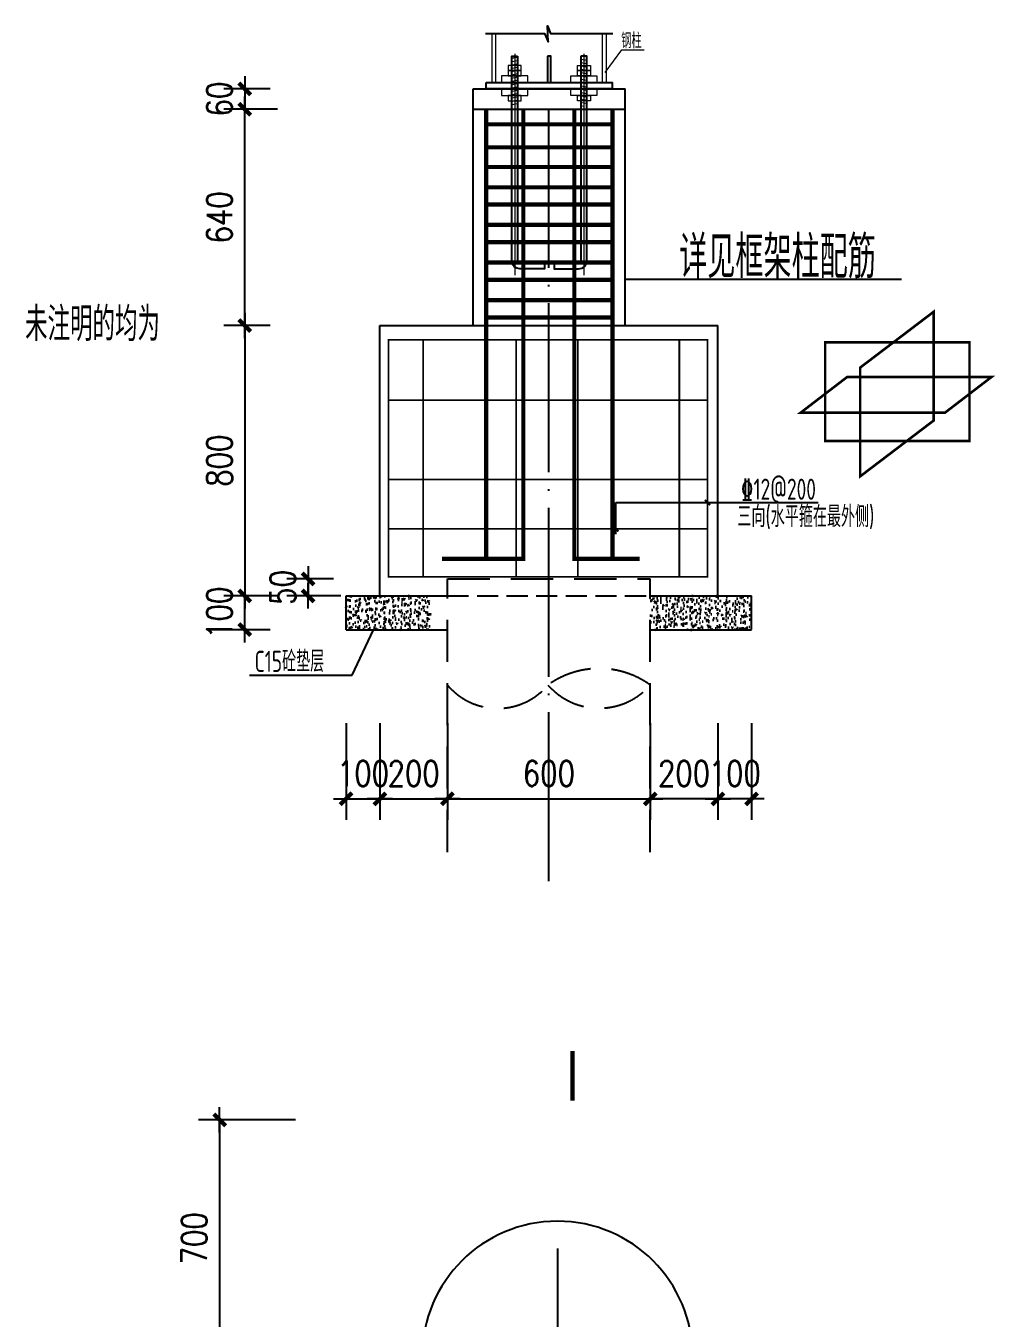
# Model space of a CAD drawing. Extents: x 19118 to 566552, y -1188739 to 92943.
# Drawn here: x 371199 to 388405, y -148086 to -125144 of the extents above; entities that cross this region are included whole.
import ezdxf

# ---------------------------------------------------------------- set-up
doc = ezdxf.new("R2010")
doc.units = 0
doc.header["$LTSCALE"] = 1000
doc.header["$MEASUREMENT"] = 0
for name, pattern in [('DASH', [0.35, 0.25, -0.1]), ('DASHED', [0.75, 0.5, -0.25]), ('DOTE', [2.42, 2, -0.2, 0.02, -0.2])]:
    doc.linetypes.add(name, pattern=pattern)
doc.layers.get('0').update_dxf_attribs({"linetype": 'CONTINUOUS'})
doc.layers.get('Defpoints').update_dxf_attribs({"linetype": 'CONTINUOUS'})
doc.layers.add('2', color=7, linetype='CONTINUOUS', lineweight=35, true_color=0x555555)
for name, color, linetype in [('AXIS', 3, 'CONTINUOUS'), ('BOLT', 2, 'CONTINUOUS'), ('CHU', 2, 'CONTINUOUS'), ('DIM_SYMB', 3, 'CONTINUOUS'), ('DOTE', 9, 'DOTE'), ('GJ', 5, 'CONTINUOUS'), ('LAYER2', 30, 'CONTINUOUS'), ('PILECIRC', 2, 'DASHED'), ('PUB_DIM', 3, 'CONTINUOUS'), ('REIN', 1, 'CONTINUOUS'), ('S_BEAMDIMMASS', 2, 'CONTINUOUS'), ('TEXT', 7, 'CONTINUOUS'), ('WALL', 6, 'CONTINUOUS'), ('引线', 9, 'CONTINUOUS'), ('承台', 2, 'CONTINUOUS'), ('桩', 6, 'CONTINUOUS'), ('梁', 4, 'DASH'), ('钢柱', 3, 'CONTINUOUS')]:
    doc.layers.add(name, color=color, linetype=linetype)
for name, color, linetype, lineweight in [('加强板', 3, 'CONTINUOUS', 20), ('基础', 2, 'CONTINUOUS', 25), ('填满-深', 8, 'CONTINUOUS', 5), ('柱平法表', 7, 'CONTINUOUS', 9)]:
    doc.layers.add(name, color=color, linetype=linetype, lineweight=lineweight)
doc.styles.add('DIM_FONT', font='SIMPLEX.shx', dxfattribs={"width": 0.8})
doc.styles.add('TSSD_Rein', font='atssdeng.shx', dxfattribs={"width": 0.7, "bigfont": 'atssdchn.shx'})
doc.dimstyles.new('DIMN.25', dxfattribs={"dimtxt": 300, "dimasz": 1, "dimexe": 250, "dimexo": 300, "dimgap": 150, "dimtad": 1, "dimdec": 0, "dimlfac": 0.25, "dimzin": 0, "dimdsep": 46, "dimtxsty": 'DIM_FONT', "dimblk": '_DIMX', "dimcen": 0.09, "dimclrt": 7, "dimadec": 0, "dimazin": 0, "dimtfac": 1, "dimtdec": 0, "dimtix": 1, "dimtmove": 2, "dimatfit": 3, "dimldrblk": '_DIMX', "dimfxl": 1, "dimtolj": 1, "dimtzin": 0, "dimarcsym": 0})

# ---------------------------------------------------------------- blocks, each defined once
blk = doc.blocks.new('_ArchTick')
at = {"color": 0, "linetype": 'ByBlock', "const_width": 0.4}
blk.add_lwpolyline([(-0.5, -0.5), (0.5, 0.5)], dxfattribs=at)
blk = doc.blocks.new('_DIMX')
blk.add_line((-150, 0), (150, 0))
at = {"const_width": 50}
blk.add_lwpolyline([(-70, -70), (70, 70)], dxfattribs=at)
blk = doc.blocks.new('*D891')
at = {"layer": 'Defpoints', "color": 0}
for p in [(379818, -50745), (380618, -50745), (380618, -51941)]:
    blk.add_point(p, dxfattribs=at)
at = {"layer": '基础', "color": 0, "lineweight": -2}
for p, q in [((379818, -51045), (379818, -52191)), ((380618, -51045), (380618, -52191)), ((379817, -51941), (379816, -51941)), ((379818, -51941), (380618, -51941)), ((380619, -51941), (380620, -51941))]:
    blk.add_line(p, q, dxfattribs=at)
blk.add_blockref('_DIMX', (379818, -51941), dxfattribs=at)
at = {"layer": '基础', "color": 0, "lineweight": -2, "rotation": 180}
blk.add_blockref('_DIMX', (380618, -51941), dxfattribs=at)
at = {"layer": '基础', "color": 7, "insert": (380218, -51641), "char_height": 300, "attachment_point": 5, "style": 'DIM_FONT'}
blk.add_mtext('\\A1;200', dxfattribs=at)
blk = doc.blocks.new('*D892')
at = {"layer": 'Defpoints', "color": 0}
for p in [(383018, -50745), (383818, -50745), (383018, -51941)]:
    blk.add_point(p, dxfattribs=at)
at = {"layer": '基础', "color": 0, "lineweight": -2}
for p, q in [((383018, -51045), (383018, -52191)), ((383818, -51045), (383818, -52191)), ((383017, -51941), (383016, -51941)), ((383818, -51941), (383018, -51941)), ((383819, -51941), (383820, -51941))]:
    blk.add_line(p, q, dxfattribs=at)
blk.add_blockref('_DIMX', (383018, -51941), dxfattribs=at)
at = {"layer": '基础', "color": 0, "lineweight": -2, "rotation": 180}
blk.add_blockref('_DIMX', (383818, -51941), dxfattribs=at)
at = {"layer": '基础', "color": 7, "insert": (383418, -51641), "char_height": 300, "attachment_point": 5, "style": 'DIM_FONT'}
blk.add_mtext('\\A1;200', dxfattribs=at)
blk = doc.blocks.new('*D893')
at = {"layer": 'Defpoints', "color": 0}
for p in [(379418, -50745), (379818, -50745), (379818, -51941)]:
    blk.add_point(p, dxfattribs=at)
at = {"layer": '基础', "color": 0, "lineweight": -2}
for p, q in [((379418, -51045), (379418, -52191)), ((379818, -51045), (379818, -52191)), ((379417, -51941), (379416, -51941)), ((379418, -51941), (379818, -51941)), ((379819, -51941), (379820, -51941))]:
    blk.add_line(p, q, dxfattribs=at)
blk.add_blockref('_DIMX', (379418, -51941), dxfattribs=at)
at = {"layer": '基础', "color": 0, "lineweight": -2, "rotation": 180}
blk.add_blockref('_DIMX', (379818, -51941), dxfattribs=at)
at = {"layer": '基础', "color": 7, "insert": (379618, -51641), "char_height": 300, "attachment_point": 5, "style": 'DIM_FONT'}
blk.add_mtext('\\A1;100', dxfattribs=at)
blk = doc.blocks.new('*D894')
at = {"layer": 'Defpoints', "color": 0}
for p in [(383818, -50745), (384218, -50745), (383818, -51941)]:
    blk.add_point(p, dxfattribs=at)
at = {"layer": '基础', "color": 0, "lineweight": -2}
for p, q in [((383818, -51045), (383818, -52191)), ((384218, -51045), (384218, -52191)), ((383817, -51941), (383816, -51941)), ((384218, -51941), (383818, -51941)), ((384219, -51941), (384220, -51941))]:
    blk.add_line(p, q, dxfattribs=at)
blk.add_blockref('_DIMX', (383818, -51941), dxfattribs=at)
at = {"layer": '基础', "color": 0, "lineweight": -2, "rotation": 180}
blk.add_blockref('_DIMX', (384218, -51941), dxfattribs=at)
at = {"layer": '基础', "color": 7, "insert": (384018, -51641), "char_height": 300, "attachment_point": 5, "style": 'DIM_FONT'}
blk.add_mtext('\\A1;100', dxfattribs=at)
blk = doc.blocks.new('*D895')
at = {"layer": 'Defpoints', "color": 0}
for p in [(379568, -49339), (378969, -49539), (379656, -49539)]:
    blk.add_point(p, dxfattribs=at)
at = {"layer": '基础', "color": 0, "lineweight": -2}
for p, q in [((379268, -49339), (378719, -49339)), ((378969, -49338), (378969, -49337)), ((378969, -49339), (378969, -49539)), ((379356, -49539), (378719, -49539)), ((378969, -49540), (378969, -49541))]:
    blk.add_line(p, q, dxfattribs=at)
for p, rotation in [((378969, -49339), 270), ((378969, -49539), 90)]:
    blk.add_blockref('_DIMX', p, dxfattribs=dict(at, rotation=rotation))
at = {"layer": '基础', "color": 7, "insert": (378669, -49439), "char_height": 300, "attachment_point": 5, "rotation": 90, "style": 'DIM_FONT'}
blk.add_mtext('\\A1;50', dxfattribs=at)
blk = doc.blocks.new('*D896')
at = {"layer": 'Defpoints', "color": 0}
for p in [(378819, -46339), (378220, -49539), (378908, -49539)]:
    blk.add_point(p, dxfattribs=at)
at = {"layer": '基础', "color": 0, "lineweight": -2}
for p, q in [((378519, -46339), (377970, -46339)), ((378220, -46340), (378220, -49538)), ((378608, -49539), (377970, -49539))]:
    blk.add_line(p, q, dxfattribs=at)
for p, rotation in [((378220, -46339), 90), ((378220, -49539), 270)]:
    blk.add_blockref('_DIMX', p, dxfattribs=dict(at, rotation=rotation))
at = {"layer": '基础', "color": 7, "insert": (377920, -47939), "char_height": 300, "attachment_point": 5, "rotation": 90, "style": 'DIM_FONT'}
blk.add_mtext('\\A1;800', dxfattribs=at)
blk = doc.blocks.new('*D897')
at = {"layer": 'Defpoints', "color": 0}
for p in [(378220, -49539), (378908, -49539), (378819, -49939)]:
    blk.add_point(p, dxfattribs=at)
at = {"layer": '基础', "color": 0, "lineweight": -2}
for p, q in [((378608, -49539), (377970, -49539)), ((378220, -49538), (378220, -49537)), ((378220, -49939), (378220, -49539)), ((378519, -49939), (377970, -49939)), ((378220, -49940), (378220, -49941))]:
    blk.add_line(p, q, dxfattribs=at)
for p, rotation in [((378220, -49539), 270), ((378220, -49939), 90)]:
    blk.add_blockref('_DIMX', p, dxfattribs=dict(at, rotation=rotation))
at = {"layer": '基础', "color": 7, "insert": (377920, -49739), "char_height": 300, "attachment_point": 5, "rotation": 90, "style": 'DIM_FONT'}
blk.add_mtext('\\A1;100', dxfattribs=at)
blk = doc.blocks.new('*D900')
at = {"layer": 'Defpoints', "color": 0}
for p in [(378819, -43539), (378220, -43779), (378908, -43779)]:
    blk.add_point(p, dxfattribs=at)
at = {"layer": '基础', "color": 0, "lineweight": -2}
for p, q in [((378519, -43539), (377970, -43539)), ((378220, -43538), (378220, -43537)), ((378220, -43539), (378220, -43779)), ((378608, -43779), (377970, -43779)), ((378220, -43780), (378220, -43781))]:
    blk.add_line(p, q, dxfattribs=at)
for p, rotation in [((378220, -43539), 270), ((378220, -43779), 90)]:
    blk.add_blockref('_DIMX', p, dxfattribs=dict(at, rotation=rotation))
at = {"layer": '基础', "color": 7, "insert": (377920, -43659), "char_height": 300, "attachment_point": 5, "rotation": 90, "style": 'DIM_FONT'}
blk.add_mtext('\\A1;60', dxfattribs=at)
blk = doc.blocks.new('新块HFGHGH')
at = {"layer": '填满-深'}
h = blk.add_hatch(dxfattribs=at)
h.set_pattern_fill('_USER', color=256, scale=38.709333, angle=10, style=0, pattern_type=0)
h.set_pattern_definition([(10, (438074.072, -243416.936), (-6.721805, 38.1212516), [])])
h.paths.add_polyline_path([(290916, -141697), (290986, -141697), (290986, -142278), (290916, -142278)])
h = blk.add_hatch(dxfattribs=at)
h.set_pattern_fill('_USER', color=256, scale=38.709333, angle=10, style=0, pattern_type=0)
h.set_pattern_definition([(170, (144646.55, -243416.936), (6.721805, 38.1212516), [])])
h.paths.add_polyline_path([(291805, -141697), (291735, -141697), (291735, -142278), (291805, -142278)])
at = {"layer": 'AXIS', "linetype": 'ByBlock', "lineweight": 5, "ltscale": 0.7}
for p, q in [((290951, -141660), (290951, -144280)), ((291770, -141660), (291770, -144280))]:
    blk.add_line(p, q, dxfattribs=at)
at = {"layer": 'BOLT', "color": 0}
for points in [[(290986, -141687), (290986, -144114, 0.414214), (291005, -144134), (291303, -144134), (291303, -144203), (291013, -144203, -0.414214), (290916, -144107), (290916, -141687), (290986, -141687)], [(291735, -141687), (291735, -144114, -0.414214), (291716, -144134), (291418, -144134), (291418, -144203), (291708, -144203, 0.414214), (291805, -144107), (291805, -141687), (291735, -141687)]]:
    blk.add_lwpolyline(points, format="xyb", dxfattribs=at)
at = {"layer": 'TEXT', "lineweight": 9}
blk.add_lwpolyline([(292022, -141880), (292220, -141611), (292484, -141611)], dxfattribs=at)
at = {"layer": '加强板'}
for points in [[(291106, -141919), (290796, -141919), (290796, -141997), (291106, -141997)], [(291028, -141796), (290873, -141796), (290873, -141857), (291028, -141857)], [(291028, -141857), (290873, -141857), (290873, -141919), (291028, -141919)], [(291615, -141919), (291925, -141919), (291925, -141997), (291615, -141997)], [(291693, -141796), (291847, -141796), (291847, -141857), (291693, -141857)], [(291693, -141857), (291847, -141857), (291847, -141919), (291693, -141919)], [(291106, -142074), (290796, -142074), (290796, -142152), (291106, -142152)], [(291615, -142074), (291925, -142074), (291925, -142152), (291615, -142152)], [(291028, -142152), (290873, -142152), (290873, -142214), (291028, -142214)], [(291693, -142152), (291847, -142152), (291847, -142214), (291693, -142214)]]:
    blk.add_lwpolyline(points, close=True, dxfattribs=at)
at = {"layer": '引线'}
blk.add_lwpolyline([(290605, -141418), (291304, -141418), (291347, -141516), (291339, -141328), (291373, -141418), (292111, -141418)], dxfattribs=at)
at = {"layer": '钢柱', "lineweight": 5}
for p, q in [((290683, -141997), (290683, -141418)), ((290729, -141997), (290729, -141418)), ((291991, -141997), (291991, -141418)), ((292038, -141997), (292038, -141418))]:
    blk.add_line(p, q, dxfattribs=at)
at = {"layer": '钢柱'}
for points in [[(291341, -141687), (291341, -141997), (291380, -141997), (291380, -141687)], [(290615, -141997), (292105, -141997), (292105, -142074), (290615, -142074)]]:
    blk.add_lwpolyline(points, close=True, dxfattribs=at)
at = {"layer": 'TEXT', "lineweight": 5, "style": 'TSSD_Rein', "width": 0.7}
blk.add_text('钢柱', height=181.4, dxfattribs=at).set_placement((292212, -141594))
blk = doc.blocks.new('*D903')
at = {"layer": 'Defpoints', "color": 0}
for p in [(379118, -55741), (377922, -58542), (379118, -58542)]:
    blk.add_point(p, dxfattribs=at)
at = {"layer": '基础', "color": 0, "lineweight": -2}
for p, q in [((378818, -55741), (377672, -55741)), ((377922, -55742), (377922, -58541)), ((378818, -58542), (377672, -58542))]:
    blk.add_line(p, q, dxfattribs=at)
for p, rotation in [((377922, -55741), 90), ((377922, -58542), 270)]:
    blk.add_blockref('_DIMX', p, dxfattribs=dict(at, rotation=rotation))
at = {"layer": '基础', "color": 7, "insert": (377622, -57142), "char_height": 300, "attachment_point": 5, "rotation": 90, "style": 'DIM_FONT'}
blk.add_mtext('\\A1;700', dxfattribs=at)
blk = doc.blocks.new('新块DFGDFSFGDF')
at = {"layer": '2'}
h = blk.add_hatch(dxfattribs=at)
h.set_pattern_fill('AN33C', color=256, scale=200.011, style=0)
h.set_pattern_definition([(50, (461917.92, 173240.52), (143.459926, -12.55112), [15.000825, -165.009075]), (355, (461917.92, 173240.52), (-27.75179, 150.4467), [12.00066, -132.00726]), (100.4514, (461929.88, 173239.47), (115.70824, 137.89549), [12.74874, -140.236135]), (46.1842, (461917.92, 173280.52), (213.45995, -33.10562), [22.50124, -247.51361]), (96.6356, (461935.71, 173277.76), (186.94282, 194.83429), [19.1231, -210.35417]), (351.1842, (461917.92, 173280.52), (186.94267, 194.83444), [18.001, -198.0109]), (21, (461937.92, 173270.52), (119.387976, -80.528207), [15.000825, -165.009075]), (326, (461937.92, 173270.52), (48.66574, 145.03799), [12.00066, -132.00726]), (71.4514, (461947.87, 173263.81), (168.05377, 64.50965), [12.74874, -140.236135]), (37.5, (461917.923, 173240.52), (2.432105, 66.582433), [0, -130.407172, 0, -134.00737, 0, -132.507288]), (7.5, (461917.92, 173240.52), (52.616801, 78.88668), [0, -76.404202, 0, -127.407007, 0, -50.502778]), (327.5, (461873.32, 173240.52), (106.770359, -4.511222), [0, -50.00275, 0, -156.00858, 0, -207.011385]), (317.5, (461853.32, 173240.52), (116.64365, 20.022098), [0, -65.003575, 0, -103.6057, 0, -147.008085])])
h.paths.add_polyline_path([(379418.3, -49539.1), (379418.3, -49939.1), (380418.3, -49939.1), (380418.3, -49539.1)])
h = blk.add_hatch(dxfattribs=at)
h.set_pattern_fill('AN33C', color=256, scale=200.011, style=0)
h.set_pattern_definition([(50, (463618.02, 173240.52), (143.459926, -12.55112), [15.000825, -165.009075]), (355, (463618.02, 173240.52), (-27.75179, 150.4467), [12.00066, -132.00726]), (100.4514, (463629.97, 173239.47), (115.70824, 137.89549), [12.74874, -140.236135]), (46.1842, (463618.02, 173280.52), (213.45995, -33.10562), [22.50124, -247.51361]), (96.6356, (463635.8, 173277.76), (186.94282, 194.83429), [19.1231, -210.35417]), (351.1842, (463618.02, 173280.52), (186.94267, 194.83444), [18.001, -198.0109]), (21, (463638.02, 173270.52), (119.387976, -80.528207), [15.000825, -165.009075]), (326, (463638.02, 173270.52), (48.66574, 145.03799), [12.00066, -132.00726]), (71.4514, (463647.97, 173263.81), (168.05377, 64.50965), [12.74874, -140.236135]), (37.5, (463618.016, 173240.52), (2.432105, 66.582433), [0, -130.407172, 0, -134.00737, 0, -132.507288]), (7.5, (463618.016, 173240.52), (52.616801, 78.88668), [0, -76.404202, 0, -127.407007, 0, -50.502778]), (327.5, (463573.414, 173240.52), (106.770359, -4.511222), [0, -50.00275, 0, -156.00858, 0, -207.011385]), (317.5, (463553.41, 173240.52), (116.64365, 20.022098), [0, -65.003575, 0, -103.6057, 0, -147.008085])])
h.paths.add_polyline_path([(383018.4, -49539.1), (383018.4, -49939.1), (384217.7, -49939.1), (384217.7, -49538.6)])
for p, q in [((380922.9, -43538.8), (382723, -43538.8)), ((380922.9, -43778.9), (382723, -43778.9)), ((382610.7, -48434.1), (385003.5, -48434.1)), ((382610.7, -48808.5), (382610.7, -48434.1)), ((379492.4, -50477.4), (379743.3, -49939.1)), ((378275.1, -50477.4), (379492.4, -50477.4))]:
    blk.add_line(p, q)
at = {"const_width": 30}
for points in [[(385501.5, -48125.3), (386372.8, -47463.2), (386372.8, -46175.7), (385501.5, -46837.8)], [(385087.8, -46538.6), (386795.6, -46538.6), (386795.6, -47706.1), (385087.8, -47706.1)], [(385347, -46949.3), (387055.3, -46949.3), (386505.5, -47371.1), (384797.2, -47371.1)]]:
    blk.add_lwpolyline(points, close=True, dxfattribs=at)
at = {"layer": 'CHU'}
for p, q in [((380922.9, -46339), (380922.9, -43538.8)), ((382723, -46339), (382723, -43538.8))]:
    blk.add_line(p, q, dxfattribs=at)
at = {"layer": 'DIM_SYMB', "const_width": 50}
blk.add_lwpolyline([(382097.1, -54926.8), (382097.1, -55511.6)], dxfattribs=at)
at = {"layer": 'DOTE', "linetype": 'DOTE'}
blk.add_line((381818, -52915.9), (381818, -43778.9), dxfattribs=at)
at = {"layer": 'DOTE'}
blk.add_line((381919.4, -57261.3), (381919.4, -59821.5), dxfattribs=at)
at = {"layer": 'GJ', "const_width": 20}
for points in [[(379919.4, -49312.1), (383695.4, -49312.1), (383695.4, -46510.4), (379919.4, -46510.4), (379919.4, -49312.1)], [(380332, -46510.4), (380332, -49312.1)], [(381432.4, -46510.4), (381432.4, -49312.1)], [(382159.2, -46510.4), (382159.2, -49312.1)], [(383362.1, -46510.4), (383362.1, -49312.1)], [(379919.4, -47223.2), (383695.4, -47223.2)], [(379919.4, -48163.1), (383695.4, -48163.1)], [(379919.4, -48746.1), (383695.4, -48746.1)]]:
    blk.add_lwpolyline(points, dxfattribs=at)
at = {"layer": 'LAYER2', "color": 7}
blk.add_line((382723, -45791.2), (385992.4, -45791.2), dxfattribs=at)
at = {"layer": 'PILECIRC'}
for p, q in [((380618.3, -52570.6), (380618.3, -49338.9)), ((380618.3, -49338.9), (383018.4, -49338.9)), ((383018.4, -52570.6), (383018.4, -49338.9))]:
    blk.add_line(p, q, dxfattribs=at)
for centre, radius, start, end in [((382413, -51435.5), 1036.5, 54.25717, 125.74283), ((381212.7, -50091.8), 778.6, 220.23265, 319.81096), ((382413, -50061.8), 806.3, 221.32503, 318.67497)]:
    blk.add_arc(centre, radius, start, end, dxfattribs=at)
at = {"layer": 'REIN', "const_width": 50}
for points in [[(380553.7, -49100.2), (381075, -49100.2), (381075, -43778.9)], [(380806.3, -49100.2), (381516.6, -49100.2), (381516.6, -43778.9)], [(382851.7, -49100.2), (382119.3, -49100.2), (382119.3, -43778.9)], [(382892.2, -49100.2), (382570.9, -49100.2), (382570.9, -43778.9)], [(381075, -43957.9), (382570.9, -43957.9)], [(381075, -44230), (382570.9, -44230)], [(381075, -44463.1), (382570.9, -44463.1)], [(381075, -44703.1), (382570.9, -44703.1)], [(381075, -44908.2), (382570.9, -44908.2)], [(381075, -45148.2), (382570.9, -45148.2)], [(381075, -45353.3), (382570.9, -45353.3)], [(381075, -45353.3), (382570.9, -45353.3)], [(381075, -45593.2), (382570.9, -45593.2)], [(381075, -45798.4), (382570.9, -45798.4)], [(381075, -45798.4), (382570.9, -45798.4)], [(381075, -46038.3), (382570.9, -46038.3)], [(381075, -46243.4), (382570.9, -46243.4)]]:
    blk.add_lwpolyline(points, dxfattribs=at)
at = {"layer": 'WALL'}
for p, q in [((379418.3, -49539.1), (380618.3, -49539.1)), ((379418.3, -49939.1), (379418.3, -49539.1)), ((383018.4, -49539.1), (384217.7, -49538.6)), ((384217.7, -49938.7), (384217.7, -49538.6)), ((379418.3, -49939.1), (380618.3, -49939.1)), ((383018.4, -49939.1), (384217.7, -49939.1))]:
    blk.add_line(p, q, dxfattribs=at)
at = {"layer": '承台'}
for p, q in [((379818.3, -46339), (383817.7, -46339)), ((379818.3, -49539.1), (379818.3, -46339)), ((383817.7, -49538.7), (383817.7, -46339))]:
    blk.add_line(p, q, dxfattribs=at)
at = {"layer": '承台', "const_width": 0.022}
blk.add_lwpolyline([(384718.7, -61341.5), (384718.7, -55741.3), (379118.4, -55741.3), (379118.4, -61341.5), (384718.7, -61341.5), (384718.7, -61341.5)], dxfattribs=at)
at = {"layer": '桩'}
blk.add_arc((381919.4, -58539.5), 1600.1, 0, 359.88938, dxfattribs=at)
at = {"layer": '梁'}
blk.add_line((380618.3, -49539.1), (383018.4, -49539.3), dxfattribs=at)
at = {"xscale": 1.000055000223256, "yscale": 1.000055000253269, "zscale": 1.00005500025}
blk.add_blockref('新块HFGHGH', (90446.6, 98543.2), dxfattribs=at)
at = {"layer": 'PUB_DIM', "xscale": 60.00330001499788, "yscale": 60.00330001499788, "zscale": 60.00330001499999, "rotation": 90}
for p in [(383695.4, -48434.1), (382610.7, -48746.1)]:
    blk.add_blockref('_ArchTick', p, dxfattribs=at)
at = {"layer": 'S_BEAMDIMMASS', "style": 'TSSD_Rein', "width": 0.7}
for s, height, p in [('详见框架柱配筋', 500.03, (383360.4, -45779.5)), ('未注明的均为', 400.02, (375619.8, -46522.7))]:
    blk.add_text(s, height=height, dxfattribs=at).set_placement(p)
at = {"layer": '柱平法表', "style": 'TSSD_Rein', "width": 0.7}
for s, height, p in [('%%13212@200', 250.014, (384090.3, -48401.4)), ('三向(水平箍在最外侧)', 250.014, (384049, -48725)), ('C15砼垫层', 250.01, (378336.1, -50439.1))]:
    blk.add_text(s, height=height, dxfattribs=at).set_placement(p)
at = {"layer": '基础'}
for base, p1, p2, angle, picture, middle in [((378219.9, -43778.9), (378819.3, -43538.8), (378907.6, -43778.9), 270, '*D900', (377919.9, -43658.9)), ((378219.9, -49539.1), (378819.3, -46338.9), (378907.6, -49539.1), 270, '*D896', (377919.9, -47939)), ((378968.7, -49539.1), (379568.2, -49339.1), (379656.5, -49539.1), 270, '*D895', (378668.7, -49439.1)), ((378219.9, -49539.1), (378819.3, -49939.1), (378907.6, -49539.1), 90, '*D897', (377919.9, -49739.1)), ((383017.7, -51941.2), (383817.7, -50744.6), (383017.7, -50744.6), 180, '*D892', (383417.7, -51641.2)), ((383817.7, -51941.2), (384217.7, -50744.6), (383817.7, -50744.6), 180, '*D894', (384017.7, -51641.2)), ((377921.8, -58542.2), (379118.4, -55741.3), (379118.4, -58542.2), 270, '*D903', (377621.8, -57141.8))]:
    dim = blk.add_linear_dim(base=base, p1=p1, p2=p2, angle=angle, dimstyle='DIMN.25', dxfattribs=at)
    dim.commit()
    dim.dimension.update_dxf_attribs({"geometry": picture, "text_midpoint": middle})
blk.add_linear_dim(base=(378219.9, -43778.9), p1=(378819.3, -46338.9), p2=(378907.6, -43778.9), angle=90, dimstyle='DIMN.25', dxfattribs=at).render()
for base, p1, p2, picture, middle in [((379818.3, -51941.2), (379418.3, -50744.6), (379818.3, -50744.6), '*D893', (379618.3, -51641.2)), ((380618.3, -51941.2), (379818.3, -50744.6), (380618.3, -50744.6), '*D891', (380218.3, -51641.2))]:
    dim = blk.add_linear_dim(base=base, p1=p1, p2=p2, dimstyle='DIMN.25', dxfattribs=at)
    dim.commit()
    dim.dimension.update_dxf_attribs({"geometry": picture, "text_midpoint": middle})
blk.add_linear_dim(base=(383018.4, -51941.2), p1=(380618.3, -50744.6), p2=(383018.4, -50744.6), dimstyle='DIMN.25', dxfattribs=at).render()

msp = doc.modelspace()

# ---------------------------------------------------------------- block references
at = {"xscale": 1.5, "yscale": 1.5, "zscale": 1.5}
msp.add_blockref('新块DFGDFSFGDF', (-192244.71, -60955.22), dxfattribs=at)

doc.saveas('drawing.dxf')
